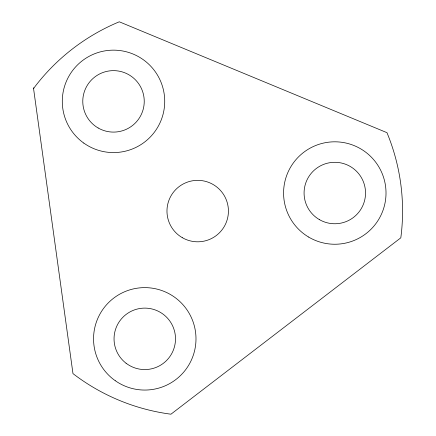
<?xml version="1.0" encoding="UTF-8"?>
<svg xmlns="http://www.w3.org/2000/svg" width="436" height="436" viewBox="0 0 436 436"><rect width="100%" height="100%" fill="white"/><g stroke="black" fill="none" stroke-linecap="round" stroke-linejoin="round"><path stroke-width="0.65" d="M33.577 88.721L35.153 86.361A204.876 204.876 0 0 1 119.29 21.8L386.972 132.675A204.876 204.876 0 0 1 400.815 237.822L170.95 414.2A204.876 204.876 0 0 1 72.976 373.614L33.436 87.68M182.33 237.691A30.733 30.733 0 0 0 228.426 211.079A30.733 30.733 0 0 0 182.33 184.466A30.733 30.733 0 0 0 182.33 237.691M115.251 380.699A51.219 51.219 0 0 0 195.78 343.481A51.219 51.219 0 0 0 123.284 292.349A51.219 51.219 0 0 0 115.251 380.699M83.805 143.09A51.219 51.219 0 0 0 164.492 106.226A51.219 51.219 0 0 0 92.225 54.778A51.219 51.219 0 0 0 83.805 143.09M308.579 237.026A51.219 51.219 0 0 0 386.013 193.737A51.219 51.219 0 0 0 309.805 148.322A51.219 51.219 0 0 0 308.579 237.026M98.144 127.982A30.733 30.733 0 0 0 144.24 101.365A30.733 30.733 0 0 0 98.144 74.752A30.733 30.733 0 0 0 98.144 127.982M319.435 219.64A30.733 30.733 0 0 0 365.532 193.028A30.733 30.733 0 0 0 319.435 166.416A30.733 30.733 0 0 0 319.435 219.64M126.064 363.221A30.733 30.733 0 0 0 175.239 342.854A30.733 30.733 0 0 0 133.013 310.448A30.733 30.733 0 0 0 126.064 363.221"/></g></svg>
